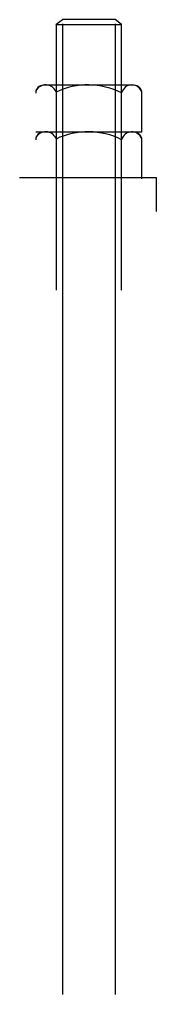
# Model space of a CAD drawing. Header units: metres. Extents: x 1814 to 14072, y 7991 to 24528.
# Drawn here: x 5911 to 6006, y 23854 to 24528 of the extents above; entities that cross this region are included whole.
import ezdxf

# ---------------------------------------------------------------- set-up
doc = ezdxf.new("R2010")
doc.units = ezdxf.units.M
doc.layers.add('FRAMING', color=2, linetype='Continuous')
doc.layers.add('HIDDEN', color=3, linetype='Continuous')

msp = doc.modelspace()

# ---------------------------------------------------------------- linework, layer by layer
at = {"layer": 'FRAMING'}
for p, q in [((5936.4, 24524.24), (5940.9, 24527.74)), ((5936.4, 24524.24), (5981.75, 24524.24)), ((5936.67, 24482.57), (5936.67, 24524.67)), ((5977.37, 24527.74), (5940.9, 24527.74)), ((5981.75, 24524.24), (5977.37, 24527.74)), ((5981.67, 24482.57), (5981.67, 24524.67)), ((5990.33, 24482.36), (5927.82, 24482.36)), ((5995.73, 24449.96), (5995.73, 24476.96)), ((5995.73, 24449.96), (5922.42, 24449.96)), ((5990.33, 24449.98), (5927.82, 24449.98)), ((5995.73, 24417.58), (5995.73, 24444.58)), ((6005.84, 24418.27), (5911.23, 24418.27)), ((6005.84, 24395.06), (6005.84, 24418.27))]:
    msp.add_line(p, q, dxfattribs=at)
for centre, radius, start, end in [((5927.82, 24476.96), 5.4, 90, 180), ((5929.36, 24474.66), 7.88, 25.52, 150.4), ((5958.61, 24430.92), 51.63, 63.35, 115.39), ((5988.82, 24475.26), 7.28, 18.39, 165.69), ((5990.33, 24476.96), 5.4, 0, 90), ((5927.82, 24444.58), 5.4, 90, 180), ((5929.36, 24442.28), 7.88, 25.52, 150.4), ((5958.61, 24398.54), 51.63, 63.35, 115.39), ((5988.82, 24442.88), 7.28, 18.39, 165.69), ((5990.33, 24444.58), 5.4, 0, 90)]:
    msp.add_arc(centre, radius, start, end, dxfattribs=at)
at = {"layer": 'HIDDEN'}
for p, q in [((5940.9, 24524.67), (5940.9, 23854.23)), ((5977.37, 24524.67), (5977.37, 23854.23)), ((5936.67, 24340.79), (5936.67, 24482.57)), ((5981.67, 24340.79), (5981.67, 24482.57))]:
    msp.add_line(p, q, dxfattribs=at)

doc.saveas('drawing.dxf')
